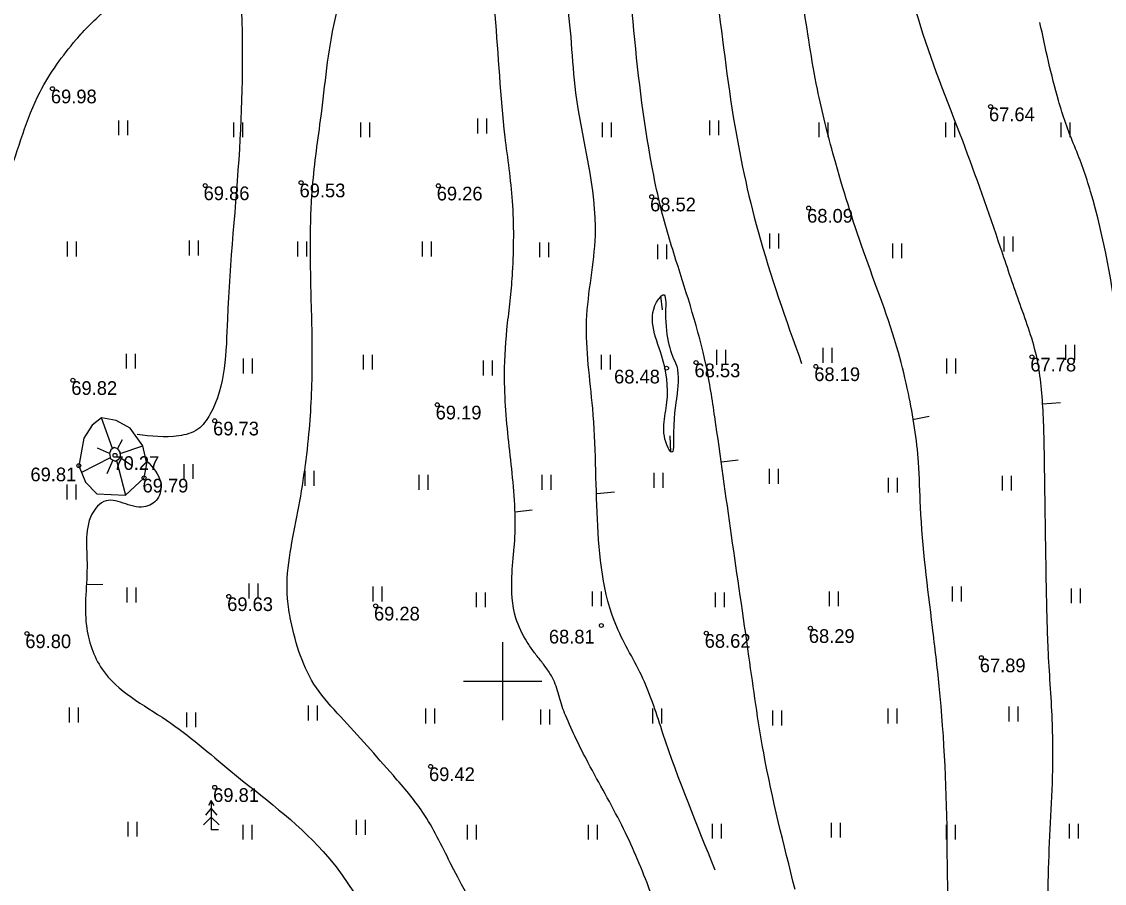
# Model space of a CAD drawing. Extents: x 637051 to 638628, y 6462502 to 6466834.
# Drawn here: x 637775.4 to 637830.8, y 6465839.7 to 6465883.7 of the extents above; entities that cross this region are included whole.
import ezdxf

# ---------------------------------------------------------------- set-up
doc = ezdxf.new("R2010")
doc.units = 0
for name, color, linetype in [('HALJASTUS', 7, 'Continuous'), ('HORISONTAAL', 7, 'Continuous'), ('KORGUS-EH2000', 7, 'Continuous'), ('PUU', 7, 'Continuous'), ('RELJEEF', 7, 'Continuous'), ('VORK', 7, 'Continuous')]:
    doc.layers.add(name, color=color, linetype=linetype)

msp = doc.modelspace()

# ---------------------------------------------------------------- linework, layer by layer
at = {"layer": 'HALJASTUS'}
for p, q in [((637780.353, 6465878.664), (637780.353, 6465877.904)), ((637780.813, 6465878.664), (637780.813, 6465877.904)), ((637786.238, 6465878.564), (637786.238, 6465877.804)), ((637786.698, 6465878.564), (637786.698, 6465877.804)), ((637792.722, 6465878.564), (637792.722, 6465877.804)), ((637793.182, 6465878.564), (637793.182, 6465877.804)), ((637798.707, 6465878.763), (637798.707, 6465878.003)), ((637799.167, 6465878.763), (637799.167, 6465878.003)), ((637805.091, 6465878.564), (637805.091, 6465877.804)), ((637805.551, 6465878.564), (637805.551, 6465877.804)), ((637810.577, 6465878.664), (637810.577, 6465877.904)), ((637811.037, 6465878.664), (637811.037, 6465877.904)), ((637816.163, 6465878.564), (637816.163, 6465877.804)), ((637816.623, 6465878.564), (637816.623, 6465877.804)), ((637822.647, 6465878.564), (637822.647, 6465877.804)), ((637823.107, 6465878.564), (637823.107, 6465877.804)), ((637828.532, 6465878.564), (637828.532, 6465877.804)), ((637828.992, 6465878.564), (637828.992, 6465877.804)), ((637777.734, 6465872.475), (637777.734, 6465871.715)), ((637778.194, 6465872.475), (637778.194, 6465871.715)), ((637783.969, 6465872.525), (637783.969, 6465871.765)), ((637784.429, 6465872.525), (637784.429, 6465871.765)), ((637789.505, 6465872.475), (637789.505, 6465871.715)), ((637789.965, 6465872.475), (637789.965, 6465871.715)), ((637795.889, 6465872.475), (637795.889, 6465871.715)), ((637796.349, 6465872.475), (637796.349, 6465871.715)), ((637801.874, 6465872.426), (637801.874, 6465871.666)), ((637802.334, 6465872.426), (637802.334, 6465871.666)), ((637813.644, 6465872.875), (637813.644, 6465872.115)), ((637814.104, 6465872.875), (637814.104, 6465872.115)), ((637825.615, 6465872.725), (637825.615, 6465871.965)), ((637826.075, 6465872.725), (637826.075, 6465871.965)), ((637807.909, 6465872.326), (637807.909, 6465871.566)), ((637808.369, 6465872.326), (637808.369, 6465871.566)), ((637819.929, 6465872.376), (637819.929, 6465871.616)), ((637820.389, 6465872.376), (637820.389, 6465871.616)), ((637810.926, 6465866.936), (637810.926, 6465866.176)), ((637811.386, 6465866.936), (637811.386, 6465866.176)), ((637816.363, 6465867.036), (637816.363, 6465866.276)), ((637816.823, 6465867.036), (637816.823, 6465866.276)), ((637828.782, 6465867.186), (637828.782, 6465866.426)), ((637829.242, 6465867.186), (637829.242, 6465866.426)), ((637780.752, 6465866.736), (637780.752, 6465865.976)), ((637781.212, 6465866.736), (637781.212, 6465865.976)), ((637786.737, 6465866.487), (637786.737, 6465865.727)), ((637787.197, 6465866.487), (637787.197, 6465865.727)), ((637792.871, 6465866.686), (637792.871, 6465865.926)), ((637793.331, 6465866.686), (637793.331, 6465865.926)), ((637799.006, 6465866.387), (637799.006, 6465865.627)), ((637799.466, 6465866.387), (637799.466, 6465865.627)), ((637805.041, 6465866.686), (637805.041, 6465865.926)), ((637805.501, 6465866.686), (637805.501, 6465865.926)), ((637822.697, 6465866.487), (637822.697, 6465865.727)), ((637823.157, 6465866.487), (637823.157, 6465865.727)), ((637783.694, 6465861.097), (637783.694, 6465860.337)), ((637784.154, 6465861.097), (637784.154, 6465860.337)), ((637813.62, 6465860.848), (637813.62, 6465860.088)), ((637814.08, 6465860.848), (637814.08, 6465860.088)), ((637789.879, 6465860.748), (637789.879, 6465859.988)), ((637790.339, 6465860.748), (637790.339, 6465859.988)), ((637795.714, 6465860.548), (637795.714, 6465859.788)), ((637796.174, 6465860.548), (637796.174, 6465859.788)), ((637801.999, 6465860.548), (637801.999, 6465859.788)), ((637802.459, 6465860.548), (637802.459, 6465859.788)), ((637807.734, 6465860.648), (637807.734, 6465859.888)), ((637808.194, 6465860.648), (637808.194, 6465859.888)), ((637819.704, 6465860.398), (637819.704, 6465859.638)), ((637820.164, 6465860.398), (637820.164, 6465859.638)), ((637825.54, 6465860.498), (637825.54, 6465859.738)), ((637826, 6465860.498), (637826, 6465859.738)), ((637777.709, 6465860.049), (637777.709, 6465859.289)), ((637778.169, 6465860.049), (637778.169, 6465859.289)), ((637780.782, 6465854.79), (637780.782, 6465854.03)), ((637781.242, 6465854.79), (637781.242, 6465854.03)), ((637787.017, 6465854.989), (637787.017, 6465854.229)), ((637787.477, 6465854.989), (637787.477, 6465854.229)), ((637793.351, 6465854.84), (637793.351, 6465854.08)), ((637793.811, 6465854.84), (637793.811, 6465854.08)), ((637822.977, 6465854.84), (637822.977, 6465854.08)), ((637823.437, 6465854.84), (637823.437, 6465854.08)), ((637829.061, 6465854.74), (637829.061, 6465853.98)), ((637829.521, 6465854.74), (637829.521, 6465853.98)), ((637798.638, 6465854.54), (637798.638, 6465853.78)), ((637799.098, 6465854.54), (637799.098, 6465853.78)), ((637804.573, 6465854.59), (637804.573, 6465853.83)), ((637805.033, 6465854.59), (637805.033, 6465853.83)), ((637810.857, 6465854.54), (637810.857, 6465853.78)), ((637811.317, 6465854.54), (637811.317, 6465853.78)), ((637816.692, 6465854.59), (637816.692, 6465853.83)), ((637817.152, 6465854.59), (637817.152, 6465853.83)), ((637777.84, 6465848.652), (637777.84, 6465847.892)), ((637778.3, 6465848.652), (637778.3, 6465847.892)), ((637790.059, 6465848.751), (637790.059, 6465847.991)), ((637790.519, 6465848.751), (637790.519, 6465847.991)), ((637796.044, 6465848.602), (637796.044, 6465847.842)), ((637796.504, 6465848.602), (637796.504, 6465847.842)), ((637807.665, 6465848.602), (637807.665, 6465847.842)), ((637808.125, 6465848.602), (637808.125, 6465847.842)), ((637819.685, 6465848.602), (637819.685, 6465847.842)), ((637820.145, 6465848.602), (637820.145, 6465847.842)), ((637825.869, 6465848.701), (637825.869, 6465847.941)), ((637826.329, 6465848.701), (637826.329, 6465847.941)), ((637783.825, 6465848.402), (637783.825, 6465847.642)), ((637784.285, 6465848.402), (637784.285, 6465847.642)), ((637801.929, 6465848.552), (637801.929, 6465847.792)), ((637802.389, 6465848.552), (637802.389, 6465847.792)), ((637813.8, 6465848.502), (637813.8, 6465847.742)), ((637814.26, 6465848.502), (637814.26, 6465847.742)), ((637780.832, 6465842.813), (637780.832, 6465842.053)), ((637781.292, 6465842.813), (637781.292, 6465842.053)), ((637786.717, 6465842.663), (637786.717, 6465841.903)), ((637787.177, 6465842.663), (637787.177, 6465841.903)), ((637792.503, 6465842.912), (637792.503, 6465842.152)), ((637792.963, 6465842.912), (637792.963, 6465842.152)), ((637798.189, 6465842.663), (637798.189, 6465841.903)), ((637798.649, 6465842.663), (637798.649, 6465841.903)), ((637804.373, 6465842.663), (637804.373, 6465841.903)), ((637804.833, 6465842.663), (637804.833, 6465841.903)), ((637810.707, 6465842.713), (637810.707, 6465841.953)), ((637811.167, 6465842.713), (637811.167, 6465841.953)), ((637816.792, 6465842.763), (637816.792, 6465842.003)), ((637817.252, 6465842.763), (637817.252, 6465842.003)), ((637822.677, 6465842.663), (637822.677, 6465841.903)), ((637823.137, 6465842.663), (637823.137, 6465841.903)), ((637828.962, 6465842.713), (637828.962, 6465841.953)), ((637829.422, 6465842.713), (637829.422, 6465841.953))]:
    msp.add_line(p, q, dxfattribs=at)
at = {"layer": 'HORISONTAAL'}
for p, q in [((637808.071, 6465869.698), (637808.155, 6465868.983)), ((637827.594, 6465864.169), (637828.519, 6465864.238)), ((637820.952, 6465863.381), (637821.808, 6465863.553)), ((637808.588, 6465861.707), (637808.559, 6465862.542)), ((637811.183, 6465861.207), (637812.039, 6465861.31)), ((637804.806, 6465859.596), (637805.713, 6465859.682)), ((637800.612, 6465858.654), (637801.502, 6465858.757)), ((637778.698, 6465854.937), (637779.554, 6465854.954))]:
    msp.add_line(p, q, dxfattribs=at)
for points in [[(637849.11, 6465916.35), (637848.598, 6465923.181), (637848.221, 6465928.011), (637848.152, 6465928.217), (637847.878, 6465928.114), (637847.365, 6465925.921), (637846.749, 6465925.065), (637846.44, 6465924.825), (637846.201, 6465924.962), (637845.721, 6465926.435), (637845.345, 6465930.752), (637843.633, 6465935.549), (637840.414, 6465943.977), (637838.497, 6465950.795), (637837.127, 6465954.872), (637835.347, 6465957.168), (637834.525, 6465957.442), (637831.34, 6465956.894), (637830.074, 6465956.688), (637824.424, 6465957.442), (637821.719, 6465957.613), (637816.823, 6465958.881), (637814.426, 6465959.155), (637813.536, 6465958.847), (637812.508, 6465957.819), (637812.337, 6465956.62), (637813.775, 6465955.318), (637813.741, 6465953.468), (637813.193, 6465951.96), (637811.858, 6465949.733), (637809.187, 6465946.89), (637806.311, 6465942.264), (637804.941, 6465938.495), (637803.572, 6465929.862), (637803.264, 6465925.99), (637803.332, 6465922.906), (637802.168, 6465918.281), (637802.818, 6465914.41), (637803.983, 6465909.373), (637805.489, 6465903.24), (637806.003, 6465896.218), (637807.749, 6465893.27), (637810.249, 6465888.748), (637810.831, 6465885.904), (637811.789, 6465878.846), (637813.056, 6465872.987), (637815.282, 6465866.238)], [(637810.865, 6465840.336), (637808.194, 6465847.325), (637807.167, 6465850.135), (637805.832, 6465852.773), (637804.839, 6465858.289), (637804.599, 6465863.942), (637804.291, 6465868.431), (637804.736, 6465872.782), (637803.743, 6465880.08), (637803.229, 6465885.116), (637801.243, 6465891.865), (637799.771, 6465898.581), (637797.357, 6465903.891), (637795.577, 6465907.797), (637794.327, 6465917.801), (637794.156, 6465921.159), (637794.293, 6465923.694), (637794.087, 6465926.572), (637791.896, 6465929.656), (637791.622, 6465931.266), (637793.265, 6465933.082), (637794.361, 6465935.686), (637797.614, 6465941.236), (637798.915, 6465946.547), (637800.011, 6465949.63), (637802.202, 6465953.365), (637802.99, 6465956.209), (637803.811, 6465958.47)], [(637839.284, 6465794.015), (637839.819, 6465796.396), (637840.124, 6465797.077), (637840.603, 6465797.684), (637841.1, 6465798.285), (637841.458, 6465798.948), (637841.527, 6465801.278), (637841.189, 6465802.226), (637840.771, 6465803.159), (637840.355, 6465804.095), (637840.02, 6465805.047), (637839.85, 6465805.917), (637839.744, 6465806.811), (637839.604, 6465807.696), (637839.336, 6465808.541), (637836.596, 6465813.955), (637834.542, 6465817.655), (637834.253, 6465818.608), (637834.174, 6465819.632), (637834.108, 6465820.661), (637833.857, 6465821.629), (637833.22, 6465822.849), (637832.49, 6465824.026), (637831.758, 6465825.204), (637831.118, 6465826.426), (637829.954, 6465829.304), (637828.706, 6465833.131), (637828.242, 6465835.072), (637827.968, 6465837.047), (637827.893, 6465839.736), (637827.994, 6465842.427), (637828.116, 6465845.117), (637828.105, 6465847.805), (637827.899, 6465851.437), (637827.804, 6465854.536), (637827.753, 6465857.637), (637827.707, 6465860.739), (637827.625, 6465863.84), (637827.283, 6465866.649), (637826.392, 6465869.425), (637825.454, 6465872.165), (637823.517, 6465877.613), (637821.257, 6465883.848), (637821.03, 6465884.728), (637820.89, 6465885.632), (637820.746, 6465886.535), (637820.503, 6465887.411), (637818.518, 6465891.66), (637817.856, 6465892.862), (637817.159, 6465894.042), (637816.474, 6465895.231), (637815.847, 6465896.457), (637815.162, 6465898.581), (637813.45, 6465907.557), (637813.108, 6465909.819), (637813.226, 6465912.043), (637813.36, 6465913.158), (637813.45, 6465914.273), (637813.518, 6465916.945), (637814.203, 6465922.564), (637814.82, 6465928.799), (637814.906, 6465930.027), (637815.028, 6465931.238), (637815.368, 6465932.429), (637815.675, 6465933.016), (637815.872, 6465933.307), (637816.104, 6465933.596), (637816.528, 6465933.853), (637816.994, 6465933.904), (637817.954, 6465933.874), (637818.911, 6465933.596), (637819.925, 6465932.927)], [(637784.245, 6465761.355), (637785.835, 6465763.796), (637787.992, 6465765.577), (637790.834, 6465768.113), (637798.436, 6465772.361), (637802.408, 6465775.273), (637807.715, 6465779.762), (637809.735, 6465783.462), (637809.238, 6465787.882), (637799.994, 6465797.132), (637788.626, 6465810.426), (637787.667, 6465813.03), (637787.256, 6465818.923), (637785.476, 6465820.362), (637777.874, 6465820.293), (637775.204, 6465821.869), (637772.191, 6465825.638), (637769.588, 6465825.912), (637768.082, 6465823.103), (637768.013, 6465814.606), (637767.192, 6465814.126), (637764.726, 6465814.743), (637758.7, 6465818.032), (637753.701, 6465823.582), (637751.92, 6465827.214), (637750.14, 6465835.026), (637750.208, 6465838.041), (637749.934, 6465847.428), (637749.952, 6465853.305), (637751.338, 6465858.598), (637753.735, 6465865.587), (637759.487, 6465874.563), (637763.048, 6465879.017), (637764.281, 6465879.291), (637765.651, 6465876.688), (637765.925, 6465875.934), (637767.294, 6465874.906), (637768.664, 6465876.756), (637770.65, 6465880.525), (637772.43, 6465889.501), (637773.321, 6465894.504), (637774.896, 6465916.02), (637774.827, 6465919.377), (637775.923, 6465924.174)], [(637814.952, 6465839.351), (637813.343, 6465846.34), (637812.59, 6465851.274), (637811.699, 6465857.441), (637810.843, 6465863.505), (637810.398, 6465866.144), (637808.858, 6465871.523), (637808.036, 6465874.401), (637807.625, 6465876.354), (637806.666, 6465883.72), (637806.358, 6465886.152), (637805.673, 6465888.414), (637803.619, 6465894.341), (637803.105, 6465896.157), (637802.146, 6465902.05), (637801.496, 6465905.407), (637801.255, 6465906.115), (637800.926, 6465906.791), (637800.574, 6465907.46), (637800.263, 6465908.148), (637799.921, 6465909.279), (637799.921, 6465910.889), (637799.544, 6465914.658), (637799.366, 6465915.47), (637799.111, 6465916.272), (637798.875, 6465917.072), (637798.757, 6465917.879), (637798.894, 6465918.872), (637798.987, 6465919.241)], [(637821.915, 6465772.929), (637824.471, 6465775.933), (637825.567, 6465778.023), (637826.936, 6465782.237), (637827.655, 6465784.704), (637828.751, 6465790.186), (637830.155, 6465796.353), (637830.155, 6465799.094), (637829.744, 6465801.869), (637828.82, 6465806.666), (637828.34, 6465808.413), (637827.792, 6465809.509), (637826.902, 6465810.606), (637826.154, 6465811.042), (637825.381, 6465811.414), (637823.855, 6465812.182), (637819.917, 6465814.58), (637818.171, 6465815.642), (637816.151, 6465817.869), (637813.891, 6465821.021), (637812.076, 6465824.31), (637811.46, 6465826.229), (637808.96, 6465834.794), (637807.454, 6465839.488), (637806.084, 6465842.64), (637804.372, 6465845.827), (637803.208, 6465848.259), (637803.038, 6465848.707), (637802.903, 6465849.168), (637802.766, 6465849.629), (637802.592, 6465850.075), (637802.297, 6465850.576), (637801.947, 6465851.044), (637801.585, 6465851.507), (637801.256, 6465851.994), (637800.674, 6465853.227), (637800.469, 6465855.283), (637800.509, 6465856.045), (637800.584, 6465856.808), (637800.64, 6465858.332), (637800.332, 6465861.998), (637800.092, 6465865.698), (637800.251, 6465868.302), (637800.404, 6465869.604), (637800.503, 6465870.906), (637800.503, 6465874.538), (637800.126, 6465877.827), (637799.613, 6465884.062), (637799.27, 6465886.906), (637797.593, 6465894.135), (637797.01, 6465896.773), (637795.093, 6465900.885), (637793.415, 6465904.277), (637792.696, 6465906.298), (637792.114, 6465908.696), (637791.566, 6465912.294), (637790.642, 6465917.947), (637790.592, 6465918.224)], [(637820.665, 6465782.569), (637821.047, 6465783.436), (637823.136, 6465788.576), (637824.368, 6465793.543), (637825.019, 6465797.381), (637824.642, 6465799.368), (637823.992, 6465800.327), (637821.115, 6465803.171), (637814.473, 6465809.407), (637812.555, 6465811.325), (637807.728, 6465815.779), (637806.324, 6465817.081), (637805.091, 6465818.691), (637804.763, 6465819.704), (637804.547, 6465820.729), (637804.269, 6465822.803), (637804.081, 6465825.137), (637803.824, 6465827.462), (637803.276, 6465829.415), (637802.42, 6465831.574), (637800.571, 6465834.931), (637797.319, 6465840.722), (637795.915, 6465843.291), (637794.408, 6465845.176), (637791.703, 6465848.191), (637790.471, 6465849.664), (637789.169, 6465853.09), (637788.998, 6465854.221), (637789.478, 6465858.401), (637790.094, 6465862.649), (637790.265, 6465866.315), (637790.197, 6465870.152), (637790.299, 6465875.497), (637790.744, 6465879.129), (637791.498, 6465884.131), (637791.6, 6465884.576), (637791.361, 6465887.214), (637790.982, 6465888.569), (637790.539, 6465889.902), (637790.113, 6465891.236), (637789.786, 6465892.594), (637789.204, 6465896.191), (637788.348, 6465900.508), (637786.67, 6465907.737), (637785.951, 6465912.362), (637785.79, 6465913.219)], [(637761.921, 6465847.466), (637761.829, 6465847.711), (637761.448, 6465848.641), (637761.011, 6465849.551), (637760.59, 6465850.467), (637760.254, 6465851.411), (637760.322, 6465853.261), (637762.103, 6465860.662), (637763.267, 6465866.075), (637763.522, 6465866.571), (637763.722, 6465866.781), (637763.952, 6465866.966), (637764.705, 6465866.966), (637766.074, 6465865.801), (637766.564, 6465865.184), (637766.983, 6465864.522), (637767.428, 6465863.866), (637767.992, 6465863.266), (637769.498, 6465862.923), (637770.457, 6465863.471), (637771.553, 6465867.034), (637774.703, 6465875.737), (637776.346, 6465880.122), (637778.195, 6465882.795), (637778.855, 6465883.516), (637779.565, 6465884.186), (637780.275, 6465884.863), (637780.935, 6465885.604), (637781.756, 6465887.249), (637782.236, 6465891.634), (637782.236, 6465895.472), (637781.414, 6465899.583), (637779.565, 6465904.037), (637778.418, 6465906.538), (637778.178, 6465907.634), (637778.521, 6465911.403), (637778.623, 6465912.609)], [(637827.831, 6465765.697), (637831.186, 6465770.391), (637833.001, 6465773.201), (637833.446, 6465774.16), (637833.891, 6465776.695), (637834.2, 6465780.67), (637834.576, 6465784.815), (637835.569, 6465788.721), (637837.041, 6465793.723), (637837.795, 6465796.259), (637838.034, 6465800.027), (637838.034, 6465804.344), (637837.589, 6465805.955), (637836.836, 6465808.559), (637836.151, 6465810.066), (637835.585, 6465810.997), (637834.961, 6465811.891), (637834.333, 6465812.781), (637833.754, 6465813.698), (637833.55, 6465814.125), (637833.38, 6465814.572), (637833.209, 6465815.019), (637833.001, 6465815.445), (637832.669, 6465815.915), (637832.284, 6465816.352), (637831.899, 6465816.789), (637831.563, 6465817.261), (637830.502, 6465819.419), (637830.199, 6465820.308), (637829.933, 6465821.208), (637829.66, 6465822.104), (637829.337, 6465822.983), (637828.481, 6465824.901), (637825.331, 6465831.205), (637823.551, 6465835.317), (637823.003, 6465837.235), (637822.729, 6465841.587), (637822.318, 6465849.741), (637821.976, 6465852.756), (637821.359, 6465858.889), (637821.257, 6465861.184), (637820.743, 6465864.713), (637820.23, 6465866.803), (637818.449, 6465871.977), (637816.942, 6465876.773), (637816.086, 6465880.268), (637815.333, 6465884.756), (637814.888, 6465887.12), (637814.032, 6465890.546), (637812.799, 6465895.275), (637812.183, 6465897.673), (637811.361, 6465901.407), (637809.649, 6465908.191), (637809.375, 6465909.699), (637809.432, 6465911.149)], [(637786.195, 6465890.769), (637786.606, 6465885.219), (637786.537, 6465877.202), (637785.921, 6465868.499), (637785.031, 6465863.634), (637784.414, 6465862.88), (637783.438, 6465862.538), (637781.316, 6465862.606)], [(637842.126, 6465797.218), (637842.537, 6465797.629), (637842.811, 6465797.492), (637842.879, 6465795.436), (637843.085, 6465792.284), (637843.735, 6465791.736), (637844.249, 6465793.004), (637844.694, 6465794.854), (637844.934, 6465800.027), (637845.139, 6465802.734), (637845.259, 6465805.818), (637845.122, 6465810.683), (637845.122, 6465811.094), (637844.917, 6465811.094), (637844.811, 6465810.792), (637844.76, 6465810.455), (637844.702, 6465810.112), (637844.574, 6465809.792), (637844.3, 6465809.449), (637844.128, 6465809.456), (637843.947, 6465809.514), (637843.571, 6465809.749), (637842.862, 6465810.409), (637841.699, 6465811.621), (637840.602, 6465812.876), (637839.37, 6465814.589), (637838.411, 6465817.878), (637838.289, 6465818.659), (637838.26, 6465819.469), (637838.302, 6465821.114), (637838.177, 6465822.7), (637837.938, 6465823.435), (637837.754, 6465823.782), (637837.521, 6465824.113), (637837.091, 6465824.564), (637836.621, 6465824.948), (637836.14, 6465825.309), (637835.672, 6465825.689), (637834.768, 6465826.483), (637833.891, 6465827.334), (637832.933, 6465829.801), (637832.659, 6465832.336), (637831.632, 6465839.805), (637831.495, 6465843.368), (637831.632, 6465844.807), (637831.858, 6465846.264), (637832.136, 6465847.716), (637832.453, 6465850.632), (637832.248, 6465855.977), (637831.905, 6465863.446), (637831.495, 6465867.762), (637830.056, 6465875.026), (637829.68, 6465876.203), (637829.232, 6465877.356), (637828.786, 6465878.509), (637828.413, 6465879.686), (637827.466, 6465883.669)], [(637808.902, 6465866.1), (637808.327, 6465868.85), (637808.19, 6465869.741), (637807.984, 6465869.536), (637808.121, 6465866.658), (637808.395, 6465864.259), (637808.464, 6465861.929), (637808.601, 6465861.724), (637808.738, 6465862.683), (637808.943, 6465864.944), (637808.952, 6465865.784), (637808.902, 6465866.1)], [(637781.795, 6465861.27), (637782.514, 6465860.139), (637782.343, 6465859.317), (637781.658, 6465858.906), (637779.604, 6465859.18), (637779.193, 6465858.837), (637778.748, 6465856.028), (637778.713, 6465852.842), (637779.518, 6465850.615), (637782.805, 6465848.011), (637786.092, 6465845.407), (637790.817, 6465841.295), (637795.063, 6465834.101)], [(637812.695, 6465781.425), (637813.223, 6465782.477), (637814.045, 6465784.464), (637814.768, 6465786.991), (637814.979, 6465788.267), (637815.072, 6465789.535), (637813.908, 6465793.03), (637812.578, 6465794.722), (637811.22, 6465796.262), (637808.361, 6465799.128), (637799.733, 6465807.351), (637796.377, 6465810.571), (637795.171, 6465812.186), (637794.716, 6465813.106), (637794.323, 6465814.066), (637793.775, 6465816.396), (637793.725, 6465817.577), (637793.765, 6465818.763), (637793.793, 6465819.948), (637793.706, 6465821.124), (637792.474, 6465826.263), (637790.625, 6465830.991), (637789.318, 6465833.688), (637788.574, 6465834.99), (637787.748, 6465836.268), (637786.516, 6465837.432), (637785.853, 6465837.763), (637785.18, 6465837.985), (637783.845, 6465837.981), (637779.325, 6465836.61), (637777.339, 6465836.062), (637775.285, 6465836.679), (637774.231, 6465837.179), (637773.224, 6465837.704), (637772.221, 6465838.231), (637771.176, 6465838.734), (637770.474, 6465838.974), (637769.965, 6465838.969), (637769.714, 6465838.859), (637769.481, 6465838.666), (637769.253, 6465838.326), (637769.141, 6465837.981), (637768.968, 6465837.295), (637768.077, 6465835.205), (637766.502, 6465831.231), (637765.886, 6465830.512), (637765.544, 6465830.786), (637764.962, 6465833.869), (637764.208, 6465837.432), (637763.763, 6465840.653), (637763.044, 6465844.011), (637762.461, 6465845.938)]]:
    msp.add_spline(points, degree=3, dxfattribs=at)
at = {"layer": 'KORGUS-EH2000'}
for centre in [(637776.979, 6465880.284), (637824.942, 6465879.371), (637784.787, 6465875.335), (637789.692, 6465875.48), (637796.706, 6465875.322), (637807.615, 6465874.762), (637815.644, 6465874.184), (637809.885, 6465866.284), (637827.055, 6465866.578), (637808.376, 6465866.001), (637816.009, 6465866.087), (637778.024, 6465865.38), (637796.651, 6465864.128), (637785.273, 6465863.31), (637780.176, 6465861.546), (637778.328, 6465861.014), (637781.664, 6465860.392), (637785.992, 6465854.333), (637793.498, 6465853.849), (637775.671, 6465852.437), (637805.043, 6465852.847), (637810.407, 6465852.455), (637815.731, 6465852.704), (637824.47, 6465851.202), (637796.312, 6465845.642), (637785.275, 6465844.575)]:
    msp.add_circle(centre, 0.1, dxfattribs=at)
at = {"layer": 'PUU'}
for p, q in [((637785.101, 6465843.903), (637784.951, 6465843.653)), ((637785.251, 6465843.653), (637785.101, 6465843.903)), ((637785.101, 6465843.903), (637785.101, 6465842.403)), ((637785.101, 6465843.503), (637784.801, 6465843.153)), ((637785.401, 6465843.153), (637785.101, 6465843.503)), ((637785.101, 6465843.053), (637784.701, 6465842.653)), ((637785.501, 6465842.653), (637785.101, 6465843.053)), ((637785.461, 6465842.403), (637785.101, 6465842.403))]:
    msp.add_line(p, q, dxfattribs=at)
at = {"layer": 'RELJEEF'}
for p, q in [((637780.053, 6465861.885), (637779.483, 6465863.458)), ((637779.904, 6465861.646), (637779.282, 6465861.915)), ((637780.305, 6465861.878), (637780.563, 6465862.36)), ((637780.446, 6465861.64), (637781.593, 6465862.038)), ((637779.938, 6465861.424), (637778.464, 6465860.668)), ((637780.431, 6465861.452), (637781.02, 6465861.04)), ((637780.064, 6465861.304), (637779.764, 6465860.596)), ((637780.246, 6465861.282), (637780.715, 6465859.505))]:
    msp.add_line(p, q, dxfattribs=at)
for points in [[(637780.944, 6465862.93), (637780.233, 6465863.324), (637779.483, 6465863.458), (637779.016, 6465863.083), (637778.585, 6465862.423), (637778.328, 6465861.014), (637778.661, 6465860.164), (637779.255, 6465859.581), (637780.715, 6465859.505), (637781.664, 6465860.392), (637781.806, 6465861.129), (637781.593, 6465862.038)], [(637780.436, 6465861.712), (637780.316, 6465861.874), (637780.126, 6465861.938), (637779.967, 6465861.823), (637779.904, 6465861.646), (637779.948, 6465861.36), (637780.183, 6465861.246), (637780.392, 6465861.367), (637780.462, 6465861.519)]]:
    msp.add_lwpolyline(points, close=True, dxfattribs=at)
at = {"layer": 'VORK'}
for p, q in [((637800, 6465848), (637800, 6465852)), ((637798, 6465850), (637802, 6465850))]:
    msp.add_line(p, q, dxfattribs=at)

# ---------------------------------------------------------------- texts
at = {"layer": 'KORGUS-EH2000'}
for s, p in [('69.98', (637776.899, 6465879.537)), ('67.64', (637824.862, 6465878.624)), ('69.86', (637784.707, 6465874.588)), ('69.53', (637789.612, 6465874.733)), ('69.26', (637796.626, 6465874.575)), ('68.52', (637807.535, 6465874.015)), ('68.09', (637815.564, 6465873.437)), ('67.78', (637826.975, 6465865.831)), ('68.48', (637805.694, 6465865.219)), ('68.53', (637809.805, 6465865.537)), ('68.19', (637815.929, 6465865.34)), ('69.82', (637777.944, 6465864.633)), ('69.19', (637796.571, 6465863.381)), ('69.73', (637785.193, 6465862.563)), ('70.27', (637780.096, 6465860.799)), ('69.81', (637775.854, 6465860.218)), ('69.79', (637781.584, 6465859.645)), ('69.63', (637785.912, 6465853.586)), ('69.28', (637793.418, 6465853.102)), ('68.81', (637802.361, 6465851.925)), ('68.29', (637815.651, 6465851.957)), ('69.80', (637775.591, 6465851.69)), ('68.62', (637810.327, 6465851.708)), ('67.89', (637824.39, 6465850.455)), ('69.42', (637796.232, 6465844.895)), ('69.81', (637785.195, 6465843.828))]:
    msp.add_text(s, height=0.7, dxfattribs=at).set_placement(p)

doc.saveas('drawing.dxf')
